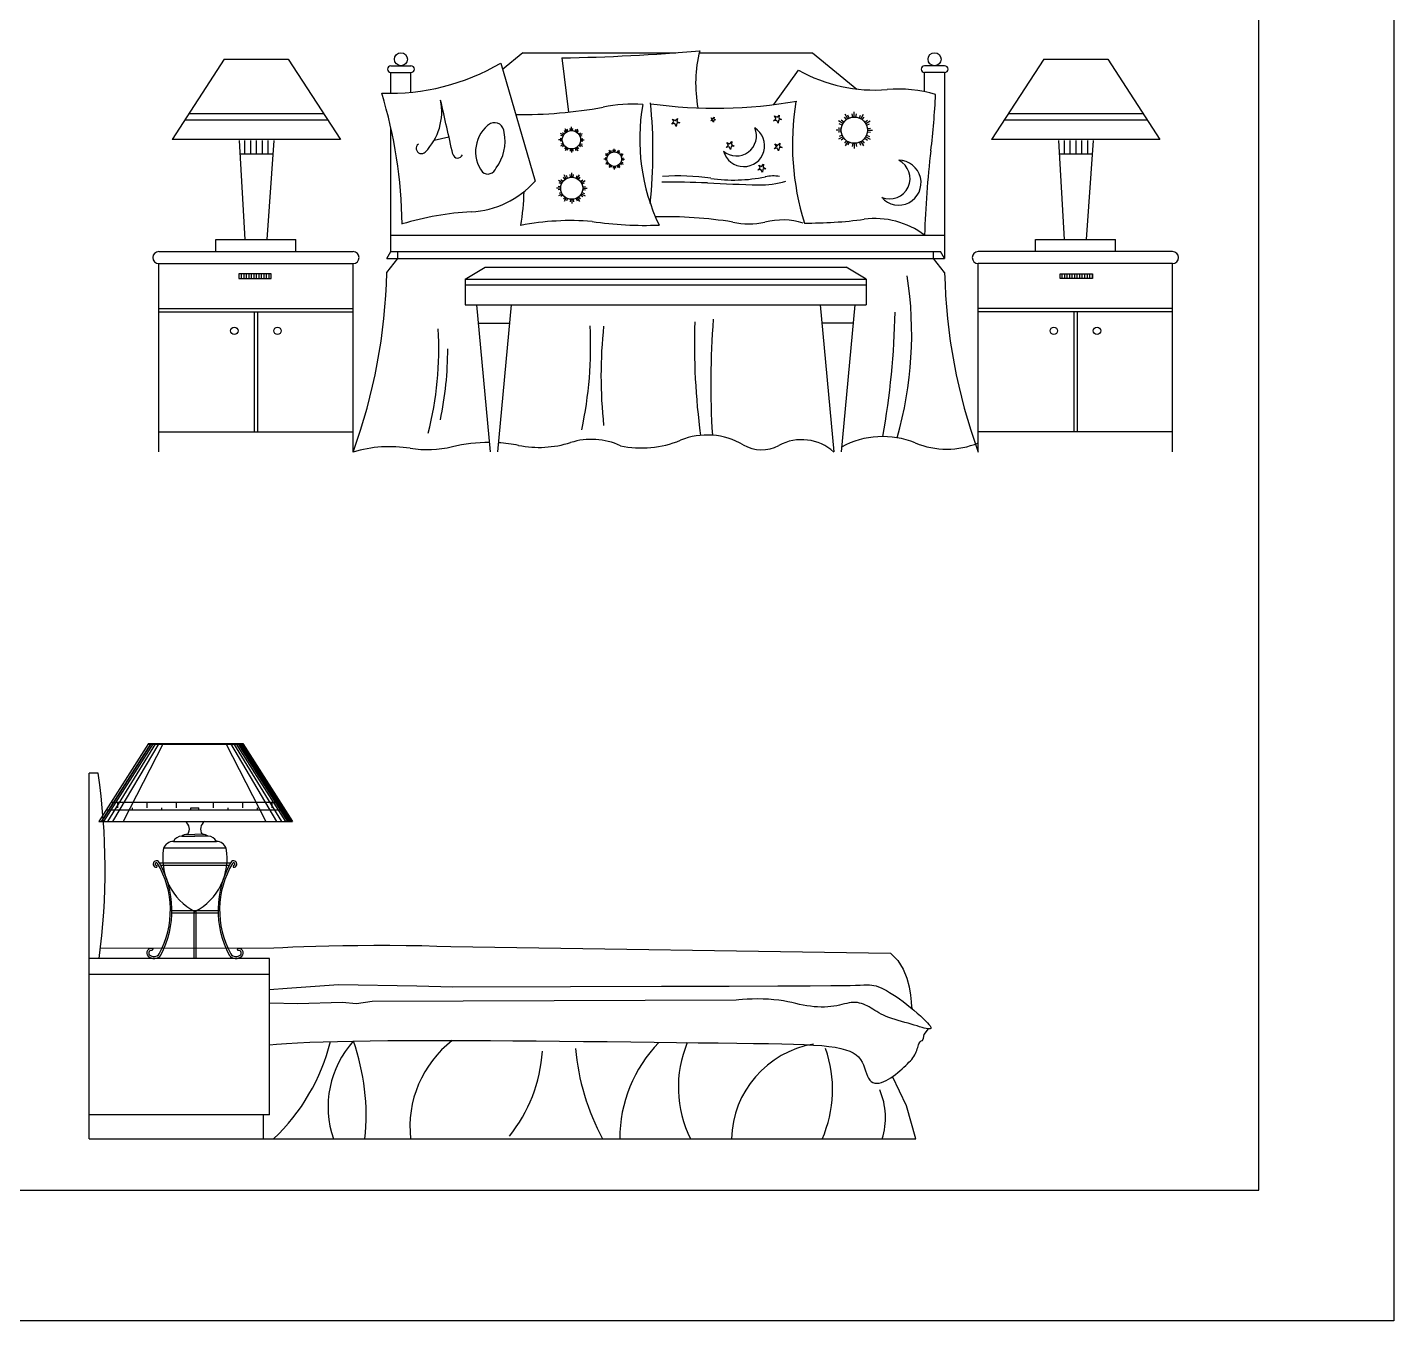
# Model space of a CAD drawing. Header units: inches. Extents: x 18.5 to 61, y 8.5 to 33.3.
# Drawn here: x 36.095 to 39.505, y 8.48 to 11.707 of the extents above; entities that cross this region are included whole.
import ezdxf

# ---------------------------------------------------------------- set-up
doc = ezdxf.new("R2010")
doc.units = ezdxf.units.IN
doc.header["$MEASUREMENT"] = 0
for name, color, linetype in [('02', 2, 'Continuous'), ('1', 1, 'Continuous'), ('4', 4, 'Continuous'), ('kadrbm', 4, 'Continuous')]:
    doc.layers.add(name, color=color, linetype=linetype)

# ---------------------------------------------------------------- blocks, each defined once
blk = doc.blocks.new('kadrbm')
at = {"layer": 'kadrbm', "color": 4}
blk.add_lwpolyline([(0, 0), (0, 24.7972), (21, 24.7972), (21, 0), (0, 0)], close=True, dxfattribs=at)
blk.add_lwpolyline([(20.6631, 0.3257), (20.6631, 24.4603), (0.3369, 24.4603), (0.3369, 0.3257), (20.6631, 0.3257)], dxfattribs=at)

msp = doc.modelspace()

# ---------------------------------------------------------------- hatches: boundary and pattern name
at = {"layer": '4'}
h = msp.add_hatch(dxfattribs=at)
h.set_pattern_fill('LINE', color=256, scale=0.05, angle=90, style=0)
h.set_pattern_definition([(90, (27.923323, 4.9465396), (-0.00625, 4e-19), [])])
h.paths.add_polyline_path([(36.7032, 11.0809), (36.7032, 11.0919), (36.6232, 11.0919), (36.6232, 11.0809)])
h = msp.add_hatch(dxfattribs=at)
h.set_pattern_fill('LINE', color=256, scale=0.05, angle=90, style=0)
h.set_pattern_definition([(90, (47.45273, 4.9465396), (0.00625, 4e-19), [])])
h.paths.add_polyline_path([(38.7528, 11.0809), (38.7528, 11.0919), (38.6728, 11.0919), (38.6728, 11.0809)])

# ---------------------------------------------------------------- linework, layer by layer
at = {"layer": '02'}
for p, q in [((37.332, 11.644), (37.2812, 11.6023)), ((37.332, 11.644), (37.7131, 11.644)), ((37.4287, 11.631), (37.4459, 11.4957)), ((37.772, 11.644), (38.0545, 11.644)), ((38.0545, 11.644), (38.1653, 11.5532)), ((37.0025, 11.6114), (37.0525, 11.6114)), ((37.0025, 11.5426), (37.0025, 11.5944)), ((37.0025, 11.5944), (37.0525, 11.5944)), ((37.0525, 11.5451), (37.0525, 11.5944)), ((37.2766, 11.6181), (37.3622, 11.3233)), ((37.9583, 11.5145), (38.0193, 11.6004)), ((38.3841, 11.6114), (38.3341, 11.6114)), ((38.3841, 11.5944), (38.3341, 11.5944)), ((38.3341, 11.5468), (38.3341, 11.5944)), ((38.3841, 11.5944), (38.3841, 11.1476)), ((36.8348, 11.4916), (36.498, 11.4916)), ((38.8798, 11.4916), (38.543, 11.4916)), ((36.8452, 11.4756), (36.4876, 11.4756)), ((37.0025, 11.1476), (37.0025, 11.4561)), ((38.8902, 11.4756), (38.5326, 11.4756)), ((36.6234, 11.4249), (36.6375, 11.1776)), ((36.638, 11.392), (36.638, 11.4249)), ((36.6525, 11.392), (36.6525, 11.4249)), ((36.6671, 11.392), (36.6671, 11.4249)), ((36.6816, 11.392), (36.6816, 11.4249)), ((36.6935, 11.1776), (36.7107, 11.4249)), ((36.6962, 11.392), (36.6962, 11.4249)), ((38.6684, 11.4249), (38.6825, 11.1776)), ((38.683, 11.392), (38.683, 11.4249)), ((38.6975, 11.392), (38.6975, 11.4249)), ((38.7121, 11.392), (38.7121, 11.4249)), ((38.7266, 11.392), (38.7266, 11.4249)), ((38.7385, 11.1776), (38.7557, 11.4249)), ((38.7412, 11.392), (38.7412, 11.4249)), ((36.625, 11.392), (36.7088, 11.392)), ((38.67, 11.392), (38.7538, 11.392)), ((37.0025, 11.1886), (38.3841, 11.1886)), ((36.5655, 11.1776), (36.7655, 11.1776)), ((36.5655, 11.1476), (36.5655, 11.1776)), ((36.7655, 11.1476), (36.7655, 11.1776)), ((38.6105, 11.1776), (38.8105, 11.1776)), ((38.6105, 11.1476), (38.6105, 11.1776)), ((38.8105, 11.1476), (38.8105, 11.1776)), ((36.423, 11.1476), (36.908, 11.1476)), ((36.423, 11.1176), (36.908, 11.1176)), ((36.423, 10.6476), (36.423, 11.1176)), ((36.908, 10.6476), (36.908, 11.1176)), ((36.9919, 11.0952), (37.0193, 11.1304)), ((36.992, 11.1304), (37.0025, 11.1476)), ((36.992, 11.1304), (38.3841, 11.1304)), ((37.0025, 11.1476), (38.3736, 11.1476)), ((37.0193, 11.1304), (37.0193, 11.1476)), ((38.3567, 11.1304), (38.3567, 11.1476)), ((38.3842, 11.0952), (38.3567, 11.1304)), ((38.3841, 11.1304), (38.3736, 11.1476)), ((38.953, 11.1476), (38.468, 11.1476)), ((38.953, 11.1176), (38.468, 11.1176)), ((38.468, 10.6476), (38.468, 11.1176)), ((38.953, 10.6476), (38.953, 11.1176)), ((37.188, 11.0789), (37.2374, 11.1089)), ((37.2374, 11.1089), (38.1386, 11.1089)), ((38.188, 11.0789), (38.1386, 11.1089)), ((37.188, 11.0789), (38.188, 11.0789)), ((37.188, 11.0789), (37.188, 11.015)), ((37.188, 11.065), (38.188, 11.065)), ((38.188, 11.0789), (38.188, 11.015)), ((37.188, 11.015), (38.188, 11.015)), ((37.216, 11.015), (37.2503, 10.6476)), ((37.3025, 11.015), (37.2683, 10.6476)), ((38.0735, 11.015), (38.1078, 10.6476)), ((38.16, 11.015), (38.1258, 10.6476)), ((36.423, 11.0056), (36.908, 11.0056)), ((36.423, 10.9976), (36.908, 10.9976)), ((36.6615, 10.9976), (36.6615, 10.6976)), ((36.6695, 10.9976), (36.6695, 10.6976)), ((38.953, 11.0056), (38.468, 11.0056)), ((38.953, 10.9976), (38.468, 10.9976)), ((38.7065, 10.9976), (38.7065, 10.6976)), ((38.7145, 10.9976), (38.7145, 10.6976)), ((37.2203, 10.9694), (37.2983, 10.9694)), ((38.1558, 10.9694), (38.0778, 10.9694)), ((36.423, 10.6976), (36.908, 10.6976)), ((38.953, 10.6976), (38.468, 10.6976)), ((36.3975, 9.9201), (36.2735, 9.7254)), ((36.4032, 9.9201), (36.2791, 9.7254)), ((36.4044, 9.9201), (36.2804, 9.7254)), ((36.4091, 9.9201), (36.285, 9.7254)), ((36.4152, 9.9201), (36.2949, 9.7254)), ((36.4229, 9.9201), (36.308, 9.7254)), ((36.4343, 9.9201), (36.3345, 9.7254)), ((36.3963, 9.9182), (36.6326, 9.9182)), ((36.3975, 9.9201), (36.6326, 9.9201)), ((36.5903, 9.9201), (36.6901, 9.7254)), ((36.6017, 9.9201), (36.7166, 9.7254)), ((36.6094, 9.9201), (36.7297, 9.7254)), ((36.6155, 9.9201), (36.7396, 9.7254)), ((36.6202, 9.9201), (36.7442, 9.7254)), ((36.6236, 9.9201), (36.7477, 9.7254)), ((36.6271, 9.9201), (36.7511, 9.7254)), ((36.6294, 9.9201), (36.7538, 9.7249)), ((36.6326, 9.9201), (36.7567, 9.7254)), ((36.2921, 9.7546), (36.7381, 9.7546)), ((36.3045, 9.7741), (36.7257, 9.7741)), ((36.321, 9.7592), (36.321, 9.7741)), ((36.3575, 9.7546), (36.3575, 9.7592)), ((36.394, 9.7592), (36.394, 9.7741)), ((36.4305, 9.7546), (36.4305, 9.7592)), ((36.467, 9.7592), (36.467, 9.7741)), ((36.5035, 9.7592), (36.5232, 9.7592)), ((36.5035, 9.7546), (36.5035, 9.7592)), ((36.2735, 9.7254), (36.7567, 9.7254)), ((36.4804, 9.6887), (36.5134, 9.6885)), ((36.4941, 9.6935), (36.5134, 9.6933)), ((36.5327, 9.6935), (36.5134, 9.6933)), ((36.5463, 9.6887), (36.5134, 9.6885)), ((36.4356, 9.6596), (36.5911, 9.6596)), ((36.4597, 9.6758), (36.5671, 9.6758)), ((36.4176, 9.6162), (36.418, 9.6113)), ((36.6019, 9.6216), (36.4252, 9.6216)), ((36.4278, 9.6167), (36.5992, 9.6167)), ((36.6095, 9.6162), (36.609, 9.6113)), ((36.4558, 9.4974), (36.5712, 9.4974)), ((36.5711, 9.5023), (36.4559, 9.5023)), ((36.511, 9.5018), (36.511, 9.3835)), ((36.5159, 9.5019), (36.5159, 9.3835)), ((36.4086, 9.4077), (36.4067, 9.4032)), ((36.6184, 9.4077), (36.6204, 9.4032)), ((36.6992, 9.3435), (36.2492, 9.3435)), ((38.333, 9.1943), (38.3442, 9.2077)), ((36.7416, 9.1716), (36.7691, 9.1732)), ((36.7691, 9.1732), (36.7997, 9.1746)), ((36.7997, 9.1746), (36.8331, 9.1758)), ((36.8331, 9.1758), (36.8695, 9.1768)), ((36.8695, 9.1768), (36.9086, 9.1777)), ((36.9086, 9.1777), (36.9504, 9.1783)), ((36.9504, 9.1783), (36.9948, 9.1788)), ((36.9948, 9.1788), (37.0417, 9.1791)), ((37.0417, 9.1791), (37.091, 9.1792)), ((37.091, 9.1792), (37.1423, 9.1791)), ((37.1423, 9.1791), (37.1955, 9.179)), ((37.1955, 9.179), (37.2505, 9.1787)), ((37.2505, 9.1787), (37.3069, 9.1783)), ((37.3069, 9.1783), (37.3645, 9.1778)), ((37.3645, 9.1778), (37.4232, 9.1773)), ((37.4232, 9.1773), (37.4827, 9.1767)), ((37.4827, 9.1767), (37.5424, 9.1761)), ((37.5424, 9.1761), (37.6015, 9.1754)), ((37.6015, 9.1754), (37.6594, 9.1748)), ((37.6594, 9.1748), (37.7154, 9.1741)), ((37.7154, 9.1741), (37.7688, 9.1735)), ((37.7688, 9.1735), (37.819, 9.1729)), ((37.819, 9.1729), (37.8652, 9.1723)), ((37.8652, 9.1723), (37.9069, 9.1717)), ((37.9069, 9.1717), (37.9443, 9.1712)), ((38.3201, 9.1708), (38.3212, 9.1732)), ((38.3212, 9.1732), (38.3225, 9.1753)), ((38.3225, 9.1753), (38.324, 9.1769)), ((38.324, 9.1769), (38.3256, 9.178)), ((38.3256, 9.178), (38.3285, 9.179)), ((38.3285, 9.179), (38.331, 9.1849)), ((38.331, 9.1849), (38.333, 9.1943)), ((36.6992, 9.1681), (36.7172, 9.1698)), ((36.7172, 9.1698), (36.7416, 9.1716)), ((37.9443, 9.1712), (37.9777, 9.1706)), ((37.9777, 9.1706), (38.0074, 9.1698)), ((38.0074, 9.1698), (38.0337, 9.1688)), ((38.0337, 9.1688), (38.0569, 9.1677)), ((38.0569, 9.1677), (38.0774, 9.1662)), ((38.0774, 9.1662), (38.0954, 9.1643)), ((38.0954, 9.1643), (38.1112, 9.162)), ((38.1112, 9.162), (38.125, 9.1593)), ((38.125, 9.1593), (38.1369, 9.1561)), ((38.1369, 9.1561), (38.1472, 9.1524)), ((38.1472, 9.1524), (38.1559, 9.1481)), ((38.1559, 9.1481), (38.1632, 9.1433)), ((38.1632, 9.1433), (38.1693, 9.1379)), ((38.1693, 9.1379), (38.1743, 9.1319)), ((38.3048, 9.1355), (38.3074, 9.1392)), ((38.3074, 9.1392), (38.3096, 9.1429)), ((38.3096, 9.1429), (38.3115, 9.1466)), ((38.3115, 9.1466), (38.3131, 9.1504)), ((38.3131, 9.1504), (38.3145, 9.1542)), ((38.3145, 9.1542), (38.3158, 9.1579)), ((38.3158, 9.1579), (38.3169, 9.1615)), ((38.3169, 9.1615), (38.3179, 9.1649)), ((38.3179, 9.1649), (38.319, 9.168)), ((38.319, 9.168), (38.3201, 9.1708)), ((38.1743, 9.1319), (38.1783, 9.1252)), ((38.1783, 9.1252), (38.1816, 9.1182)), ((38.1816, 9.1182), (38.1844, 9.1109)), ((38.1844, 9.1109), (38.1869, 9.1037)), ((38.1869, 9.1037), (38.1892, 9.0968)), ((38.2727, 9.1035), (38.2778, 9.108)), ((38.2778, 9.108), (38.2826, 9.1124)), ((38.2826, 9.1124), (38.2871, 9.1166)), ((38.2871, 9.1166), (38.2913, 9.1206)), ((38.2913, 9.1206), (38.2952, 9.1245)), ((38.2952, 9.1245), (38.2987, 9.1282)), ((38.2987, 9.1282), (38.3019, 9.1319)), ((38.3019, 9.1319), (38.3048, 9.1355)), ((38.1892, 9.0968), (38.1915, 9.0903)), ((38.1915, 9.0903), (38.1942, 9.0847)), ((38.1942, 9.0847), (38.1972, 9.08)), ((38.1972, 9.08), (38.2009, 9.0765)), ((38.2009, 9.0765), (38.2052, 9.0741)), ((38.2052, 9.0741), (38.2099, 9.0727)), ((38.2099, 9.0727), (38.2151, 9.0724)), ((38.2151, 9.0724), (38.2206, 9.0729)), ((38.2206, 9.0729), (38.2263, 9.0742)), ((38.2263, 9.0742), (38.2322, 9.0763)), ((38.2322, 9.0763), (38.2382, 9.079)), ((38.2382, 9.079), (38.2442, 9.0822)), ((38.2442, 9.0822), (38.2501, 9.086)), ((38.2501, 9.086), (38.256, 9.09)), ((38.256, 9.09), (38.2617, 9.0944)), ((38.2617, 9.0944), (38.2673, 9.0989)), ((38.2673, 9.0989), (38.2727, 9.1035))]:
    msp.add_line(p, q, dxfattribs=at)
msp.add_lwpolyline([(36.5373, 9.7255, 0.414467), (36.5313, 9.6936, 0.414467)], format="xyb", dxfattribs=at)
for points in [[(36.2775, 9.4096), (36.7106, 9.4103), (36.7328, 9.4114), (36.7575, 9.4125), (36.7848, 9.4135), (36.8147, 9.4144), (36.8473, 9.4151), (36.8825, 9.4158), (36.9202, 9.4162), (36.9596, 9.4165), (37, 9.4166), (37.0403, 9.4163), (37.0797, 9.4157), (37.1173, 9.4147), (37.1523, 9.4132), (38.2492, 9.3966)], [(38.2492, 9.3966), (38.2677, 9.3785), (38.281, 9.3574), (38.2901, 9.3349), (38.2959, 9.3127), (38.2991, 9.2922), (38.3008, 9.2752), (38.3018, 9.2633), (38.3031, 9.2581)], [(36.6992, 9.3065), (36.7431, 9.3095), (36.872, 9.3185), (37.0667, 9.3155), (37.1566, 9.3125)], [(37.1566, 9.3125), (37.4505, 9.3135), (37.6775, 9.3142), (37.8468, 9.3148), (37.9676, 9.3152), (38.0489, 9.3156), (38.1, 9.3159), (38.13, 9.3161), (38.1481, 9.3165), (38.1618, 9.3169), (38.1731, 9.3173), (38.1824, 9.3176), (38.1901, 9.3178), (38.1966, 9.3177), (38.2024, 9.3172), (38.2078, 9.3164), (38.2132, 9.315), (38.2191, 9.313), (38.2254, 9.3104), (38.2321, 9.3072), (38.2392, 9.3034), (38.2468, 9.2991), (38.2547, 9.2941), (38.263, 9.2886), (38.2716, 9.2826), (38.2806, 9.2759), (38.2896, 9.2689), (38.2987, 9.2617), (38.3075, 9.2544), (38.3158, 9.2473), (38.3236, 9.2404), (38.3306, 9.234), (38.3366, 9.2282), (38.3414, 9.2231), (38.3451, 9.2189), (38.3477, 9.2153), (38.3493, 9.2125), (38.3498, 9.2104), (38.3493, 9.2089), (38.3479, 9.208), (38.3455, 9.2077), (38.3423, 9.208), (38.3382, 9.2087), (38.3334, 9.2099), (38.3279, 9.2115), (38.3218, 9.2133), (38.3152, 9.2153), (38.3081, 9.2175), (38.3006, 9.2197), (38.2928, 9.2219), (38.2847, 9.2242), (38.2766, 9.2265), (38.2685, 9.2289), (38.2604, 9.2313), (38.2526, 9.2338), (38.2452, 9.2364), (38.2382, 9.2391), (38.2317, 9.242), (38.2257, 9.245), (38.2201, 9.248), (38.2149, 9.2511), (38.2099, 9.2541), (38.2051, 9.257), (38.2004, 9.2599), (38.1957, 9.2626), (38.191, 9.2651), (38.1863, 9.2674), (38.1815, 9.2694), (38.1766, 9.2711), (38.1716, 9.2725), (38.1666, 9.2735), (38.1615, 9.274), (38.1563, 9.2741), (38.151, 9.2736), (38.1456, 9.2728), (38.14, 9.2716), (38.1341, 9.2703), (38.128, 9.2688), (38.1217, 9.2673), (38.115, 9.2658), (38.1079, 9.2646), (38.1003, 9.2636), (38.0925, 9.2629), (38.0843, 9.2625), (38.0758, 9.2625), (38.0672, 9.2627), (38.0583, 9.2633), (38.0494, 9.2643), (38.0404, 9.2656), (38.0314, 9.2673), (38.0223, 9.2692), (38.0129, 9.2713), (38.0032, 9.2735), (37.9929, 9.2756), (37.9821, 9.2776), (37.9705, 9.2794), (37.958, 9.2808), (37.9447, 9.2818), (37.9309, 9.2824), (37.917, 9.2826), (37.9036, 9.2825), (37.891, 9.2821), (37.8799, 9.2815), (37.8706, 9.2806), (37.8637, 9.2796)], [(37.8637, 9.2796), (36.9559, 9.2766), (36.9169, 9.2706), (36.881, 9.2736), (36.7701, 9.2706), (36.6992, 9.2719)], [(38.3123, 8.9335), (38.2891, 9.0161), (38.2544, 9.089)]]:
    msp.add_lwpolyline(points, dxfattribs=at)
for centre in [(37.0275, 11.6277), (38.3591, 11.6277)]:
    msp.add_circle(centre, 0.0163, dxfattribs=at)
for centre, radius, start, end in [((37.3485, 16.5083), 4.878, 270.9421, 274.9951), ((38.0883, 11.5672), 0.3255, 165.4767, 190.825), ((37.0003, 12.086), 0.5433, 267.7994, 300.5632), ((37.0025, 11.6029), 0.00848, 90, 270), ((37.0525, 11.6029), 0.00848, 270, 90), ((38.2086, 11.9365), 0.3857, 240.6093, 274.7917), ((38.3341, 11.6029), 0.00848, 90, 270), ((38.3841, 11.6029), 0.00848, 270, 90), ((35.8639, 11.2015), 1.1666, 0.7352, 17.0215), ((38.2686, 11.22), 0.3332, 73.7952, 94.7917), ((36.3476, 11.6383), 2.0165, 353.1937, 357.2061), ((37.3213, 12.7142), 1.2248, 269.6574, 279.9052), ((37.6057, 11.1728), 0.3429, 85.8253, 102.424), ((38.1251, 11.4283), 0.5018, 170.0836, 205.3194), ((36.4636, 11.3964), 1.1928, 353.8211, 5.8964), ((37.8119, 12.6734), 1.1681, 262.1017, 280.0214), ((38.6725, 11.4162), 0.6682, 170.9014, 197.1742), ((40.7096, 11.1177), 2.3766, 173.1937, 178.2899), ((37.1907, 11.4762), 0.2297, 273.0549, 318.2732), ((36.7271, 11.3142), 0.608, 350.4024, 358.4111), ((37.2417, 10.5219), 0.726, 93.0549, 106.9134), ((37.4521, 10.5708), 0.6542, 85.4054, 101.0663), ((37.6391, 12.15), 0.9369, 261.7427, 271.9796), ((37.6893, 10.1794), 1.0551, 80.9438, 91.4678), ((37.8956, 11.3855), 0.169, 256.2174, 283.7826), ((37.9791, 11.0452), 0.1814, 73.2047, 103.7826), ((38.0395, 12.322), 1.1032, 269.7176, 277.4882), ((38.2101, 11.0238), 0.2062, 53.0412, 97.4882), ((36.423, 11.1326), 0.015, 90, 270), ((36.908, 11.1326), 0.015, 270, 90), ((39.7741, 11.1238), 1.3902, 179.0217, 179.7285), ((38.468, 11.1326), 0.015, 90, 270), ((38.953, 11.1326), 0.015, 270, 90), ((35.602, 11.1238), 1.3902, 339.9653, 358.819), ((39.7741, 11.1238), 1.3902, 181.181, 200.0347), ((37.5026, 10.5054), 0.1736, 65.3561, 107.3601), ((37.6282, 10.9131), 0.2554, 257.9896, 292.2557), ((37.7921, 10.5127), 0.1772, 59.661, 112.2557), ((38.0275, 10.5582), 0.1201, 48.0341, 118.3016), ((38.2297, 10.4718), 0.2143, 67.7967, 118.682), ((37, 10.3364), 0.3244, 81.0293, 106.4653), ((37.0931, 10.9265), 0.2729, 261.0293, 283.2736), ((37.2458, 10.2794), 0.3919, 89.6621, 103.2736), ((37.2458, 10.2794), 0.3919, 78.9177, 86.3972), ((37.3719, 10.9235), 0.2644, 258.9177, 287.3601), ((37.9274, 10.744), 0.0908, 239.661, 298.3016), ((38.2297, 10.4718), 0.2143, 124.6996, 124.8959), ((38.3894, 10.8629), 0.2082, 247.7967, 292.2033), ((36.4765, 9.7065), 0.0229, 325.6014, 55.651), ((36.4804, 9.6655), 0.0231, 90, 153.8109), ((36.4926, 9.6758), 0.0177, 85.27, 133.6097), ((36.5341, 9.6758), 0.0177, 46.3903, 94.73), ((36.5463, 9.6655), 0.0231, 26.1891, 90), ((36.5819, 9.6328), 0.1489, 169.9962, 242.6044), ((36.4601, 9.6492), 0.0266, 90.9754, 159.1082), ((36.4448, 9.6328), 0.1489, 297.3956, 10.0038), ((36.5666, 9.6492), 0.0266, 20.8918, 89.0246), ((36.4173, 9.6193), 0.00801, 32.0735, 275.454), ((36.4173, 9.6193), 0.00315, 32.0735, 275.454), ((36.2239, 9.5041), 0.2282, 331.461, 30.8136), ((36.215, 9.5038), 0.2409, 332.3858, 29.8079), ((36.812, 9.5038), 0.2409, 150.1921, 207.6142), ((36.8031, 9.5041), 0.2282, 149.1864, 208.539), ((36.6098, 9.6193), 0.00801, 264.546, 147.9265), ((36.6098, 9.6193), 0.00315, 264.546, 147.9265), ((36.4042, 9.3976), 0.011, 66.2695, 227.016), ((36.4114, 9.4053), 0.0216, 227.0771, 322.3729), ((36.4042, 9.3976), 0.00617, 66.2695, 227.016), ((36.4113, 9.4052), 0.0166, 226.9126, 322.2806), ((36.6157, 9.4053), 0.0216, 217.6271, 312.9229), ((36.6157, 9.4052), 0.0166, 217.7194, 313.0874), ((36.6229, 9.3976), 0.011, 312.984, 113.7305), ((36.6229, 9.3976), 0.00617, 312.984, 113.7305), ((36.3675, 9.2958), 0.4983, 313.3541, 346.1248), ((37.0905, 9.0137), 0.2449, 137.9703, 199.1202), ((36.3775, 8.9907), 0.5631, 354.1649, 19.3916), ((37.3229, 8.9634), 0.2731, 127.8864, 186.2915), ((37.9189, 8.933), 0.3456, 135.8441, 179.9313), ((38.0067, 9.0625), 0.2871, 157.1904, 206.7168), ((37.0017, 9.1772), 0.3797, 321.311, 356.2008), ((38.0504, 9.2128), 0.5901, 185.2127, 208.2498), ((38.0989, 8.927), 0.2468, 99.8475, 178.498), ((37.7959, 9.0571), 0.3086, 336.2608, 19.2961), ((38.0612, 8.9864), 0.1753, 342.4287, 23.2352)]:
    msp.add_arc(centre, radius, start, end, dxfattribs=at)
at = {"layer": '1'}
for p, q in [((36.5232, 9.7546), (36.5232, 9.7592)), ((36.5597, 9.7592), (36.5597, 9.7741)), ((36.5962, 9.7546), (36.5962, 9.7592)), ((36.6327, 9.7592), (36.6327, 9.7741)), ((36.6692, 9.7546), (36.6692, 9.7592)), ((36.7058, 9.7592), (36.7058, 9.7741)), ((36.2492, 8.9335), (38.3123, 8.9335))]:
    msp.add_line(p, q, dxfattribs=at)
at = {"layer": '4'}
for p, q in [((36.5863, 11.6277), (36.4564, 11.4276)), ((36.5863, 11.6277), (36.7464, 11.6277)), ((36.7464, 11.6277), (36.8764, 11.4276)), ((38.6313, 11.6277), (38.5014, 11.4276)), ((38.6313, 11.6277), (38.7914, 11.6277)), ((38.7914, 11.6277), (38.9214, 11.4276)), ((37.032, 11.612), (37.032, 11.6114)), ((38.1424, 11.4791), (38.136, 11.4903)), ((38.1548, 11.4832), (38.1536, 11.4913)), ((38.1588, 11.4835), (38.1588, 11.4964)), ((38.1628, 11.4832), (38.1639, 11.4913)), ((38.1752, 11.4791), (38.1816, 11.4903)), ((37.453, 11.4495), (37.453, 11.4586)), ((37.7032, 11.4658), (37.7086, 11.4713)), ((37.7108, 11.4671), (37.7032, 11.4658)), ((37.7086, 11.4713), (37.705, 11.4781)), ((37.705, 11.4781), (37.7119, 11.4747)), ((37.7143, 11.4602), (37.7108, 11.4671)), ((37.7119, 11.4747), (37.7173, 11.4801)), ((37.7155, 11.4678), (37.7143, 11.4602)), ((37.723, 11.4691), (37.7155, 11.4678)), ((37.7173, 11.4801), (37.7162, 11.4725)), ((37.7162, 11.4725), (37.723, 11.4691)), ((37.8006, 11.4741), (37.8038, 11.4774)), ((37.8051, 11.4749), (37.8006, 11.4741)), ((37.8072, 11.4708), (37.8017, 11.4815)), ((37.8017, 11.4815), (37.8058, 11.4794)), ((37.8058, 11.4794), (37.809, 11.4827)), ((37.8079, 11.4753), (37.8072, 11.4708)), ((37.8125, 11.4761), (37.8079, 11.4753)), ((37.809, 11.4827), (37.8083, 11.4782)), ((37.8083, 11.4782), (37.8125, 11.4761)), ((37.9574, 11.4738), (37.9628, 11.4793)), ((37.965, 11.4751), (37.9574, 11.4738)), ((37.9628, 11.4793), (37.9592, 11.4862)), ((37.9592, 11.4862), (37.9661, 11.4827)), ((37.9685, 11.4683), (37.965, 11.4751)), ((37.9661, 11.4827), (37.9715, 11.4882)), ((37.9697, 11.4759), (37.9685, 11.4683)), ((37.9773, 11.4772), (37.9697, 11.4759)), ((37.9715, 11.4882), (37.9704, 11.4806)), ((37.9704, 11.4806), (37.9773, 11.4772)), ((38.1304, 11.4671), (38.1192, 11.4736)), ((38.1286, 11.4635), (38.1211, 11.4666)), ((38.1326, 11.4704), (38.1262, 11.4755)), ((38.1391, 11.4769), (38.134, 11.4833)), ((38.146, 11.4809), (38.143, 11.4884)), ((38.1716, 11.4809), (38.1746, 11.4884)), ((38.1785, 11.4769), (38.1835, 11.4833)), ((38.1849, 11.4704), (38.1914, 11.4755)), ((38.1872, 11.4671), (38.1983, 11.4736)), ((38.1889, 11.4635), (38.1965, 11.4666)), ((36.8764, 11.4276), (36.4564, 11.4276)), ((37.1105, 11.4256), (37.1472, 11.4338)), ((37.43, 11.4266), (37.421, 11.4266)), ((37.4302, 11.4294), (37.4245, 11.4302)), ((37.4302, 11.4238), (37.4245, 11.423)), ((37.4331, 11.4381), (37.4253, 11.4426)), ((37.4319, 11.4356), (37.4266, 11.4377)), ((37.4347, 11.4404), (37.4302, 11.4439)), ((37.4392, 11.4449), (37.4356, 11.4494)), ((37.4415, 11.4465), (37.437, 11.4543)), ((37.444, 11.4477), (37.4419, 11.453)), ((37.4502, 11.4494), (37.4494, 11.455)), ((37.4558, 11.4494), (37.4566, 11.455)), ((37.4619, 11.4477), (37.464, 11.453)), ((37.4644, 11.4465), (37.4689, 11.4543)), ((37.4668, 11.4449), (37.4703, 11.4494)), ((37.4713, 11.4404), (37.4758, 11.4439)), ((37.4728, 11.4381), (37.4806, 11.4426)), ((37.4741, 11.4356), (37.4794, 11.4377)), ((37.4757, 11.4294), (37.4814, 11.4302)), ((37.4757, 11.4238), (37.4814, 11.423)), ((37.4759, 11.4266), (37.4849, 11.4266)), ((37.8478, 11.4166), (37.8532, 11.4221)), ((37.8532, 11.4221), (37.8521, 11.4145)), ((38.126, 11.4507), (38.1131, 11.4507)), ((38.1263, 11.4547), (38.1182, 11.4559)), ((38.1263, 11.4467), (38.1182, 11.4456)), ((38.1304, 11.4343), (38.1192, 11.4279)), ((38.1286, 11.4379), (38.1211, 11.4349)), ((38.1326, 11.431), (38.1262, 11.426)), ((38.1391, 11.4246), (38.134, 11.4181)), ((38.1424, 11.4224), (38.136, 11.4112)), ((38.1752, 11.4224), (38.1816, 11.4112)), ((38.1785, 11.4246), (38.1835, 11.4181)), ((38.1849, 11.431), (38.1914, 11.426)), ((38.1872, 11.4343), (38.1983, 11.4279)), ((38.1889, 11.4379), (38.1965, 11.4349)), ((38.1913, 11.4547), (38.1994, 11.4559)), ((38.1913, 11.4467), (38.1994, 11.4456)), ((38.1915, 11.4507), (38.2045, 11.4507)), ((38.9214, 11.4276), (38.5014, 11.4276)), ((37.4331, 11.4151), (37.4253, 11.4106)), ((37.4319, 11.4177), (37.4266, 11.4155)), ((37.4347, 11.4128), (37.4302, 11.4093)), ((37.4392, 11.4083), (37.4356, 11.4038)), ((37.4415, 11.4068), (37.437, 11.3989)), ((37.444, 11.4055), (37.4419, 11.4002)), ((37.4502, 11.4039), (37.4494, 11.3982)), ((37.453, 11.4037), (37.453, 11.3946)), ((37.4558, 11.4039), (37.4566, 11.3982)), ((37.4619, 11.4055), (37.464, 11.4002)), ((37.4644, 11.4068), (37.4689, 11.3989)), ((37.4668, 11.4083), (37.4703, 11.4038)), ((37.4713, 11.4128), (37.4758, 11.4093)), ((37.4728, 11.4151), (37.4806, 11.4106)), ((37.4741, 11.4177), (37.4794, 11.4155)), ((37.5438, 11.3876), (37.5375, 11.3912)), ((37.545, 11.3895), (37.5414, 11.3923)), ((37.5486, 11.3931), (37.5458, 11.3967)), ((37.5505, 11.3943), (37.5469, 11.4006)), ((37.5525, 11.3953), (37.5508, 11.3996)), ((37.5574, 11.3966), (37.5568, 11.4012)), ((37.5597, 11.3968), (37.5597, 11.404)), ((37.5619, 11.3966), (37.5626, 11.4012)), ((37.5668, 11.3953), (37.5685, 11.3996)), ((37.5688, 11.3943), (37.5725, 11.4006)), ((37.5707, 11.3931), (37.5735, 11.3967)), ((37.5743, 11.3895), (37.5779, 11.3923)), ((37.5756, 11.3876), (37.5818, 11.3912)), ((37.8391, 11.4078), (37.8445, 11.4133)), ((37.8467, 11.409), (37.8391, 11.4078)), ((37.8445, 11.4133), (37.841, 11.4201)), ((37.841, 11.4201), (37.8478, 11.4166)), ((37.8502, 11.4022), (37.8467, 11.409)), ((37.8514, 11.4098), (37.8502, 11.4022)), ((37.859, 11.4111), (37.8514, 11.4098)), ((37.8521, 11.4145), (37.859, 11.4111)), ((37.9588, 11.4042), (37.9729, 11.4186)), ((37.9664, 11.4055), (37.9588, 11.4042)), ((37.9606, 11.4165), (37.9675, 11.4131)), ((37.9642, 11.4097), (37.9606, 11.4165)), ((37.9699, 11.3987), (37.9664, 11.4055)), ((37.971, 11.4063), (37.9699, 11.3987)), ((37.9786, 11.4075), (37.971, 11.4063)), ((37.9729, 11.4186), (37.9717, 11.411)), ((37.9717, 11.411), (37.9786, 11.4075)), ((38.146, 11.4206), (38.143, 11.413)), ((38.1548, 11.4182), (38.1536, 11.4101)), ((38.1588, 11.418), (38.1588, 11.4051)), ((38.1628, 11.4182), (38.1639, 11.4101)), ((38.1716, 11.4206), (38.1746, 11.413)), ((37.5413, 11.3784), (37.5341, 11.3784)), ((37.5415, 11.3807), (37.5369, 11.3813)), ((37.5415, 11.3762), (37.5369, 11.3756)), ((37.5438, 11.3693), (37.5375, 11.3656)), ((37.5428, 11.3856), (37.5386, 11.3873)), ((37.5428, 11.3713), (37.5386, 11.3696)), ((37.545, 11.3674), (37.5414, 11.3646)), ((37.5486, 11.3638), (37.5458, 11.3602)), ((37.5505, 11.3625), (37.5469, 11.3563)), ((37.5525, 11.3615), (37.5508, 11.3573)), ((37.5574, 11.3602), (37.5568, 11.3557)), ((37.5597, 11.3601), (37.5597, 11.3529)), ((37.5619, 11.3602), (37.5626, 11.3557)), ((37.5668, 11.3615), (37.5685, 11.3573)), ((37.5688, 11.3625), (37.5725, 11.3563)), ((37.5707, 11.3638), (37.5735, 11.3602)), ((37.5743, 11.3674), (37.5779, 11.3646)), ((37.5756, 11.3693), (37.5818, 11.3656)), ((37.5766, 11.3856), (37.5808, 11.3873)), ((37.5766, 11.3713), (37.5808, 11.3696)), ((37.5779, 11.3807), (37.5824, 11.3813)), ((37.5779, 11.3762), (37.5824, 11.3756)), ((37.578, 11.3784), (37.5852, 11.3784)), ((37.9183, 11.3511), (37.9237, 11.3566)), ((37.9237, 11.3566), (37.9202, 11.3634)), ((37.9202, 11.3634), (37.9271, 11.36)), ((37.9271, 11.36), (37.9325, 11.3655)), ((37.9382, 11.3544), (37.9306, 11.3532)), ((37.9325, 11.3655), (37.9313, 11.3579)), ((37.9313, 11.3579), (37.9382, 11.3544)), ((37.4299, 11.3196), (37.4205, 11.325)), ((37.4317, 11.3224), (37.4263, 11.3266)), ((37.4371, 11.3278), (37.4329, 11.3332)), ((37.4399, 11.3296), (37.4345, 11.339)), ((37.4429, 11.3312), (37.4404, 11.3375)), ((37.4503, 11.3331), (37.4494, 11.3399)), ((37.4537, 11.3333), (37.4537, 11.3442)), ((37.457, 11.3331), (37.458, 11.3399)), ((37.4644, 11.3312), (37.467, 11.3375)), ((37.4674, 11.3296), (37.4729, 11.339)), ((37.4702, 11.3278), (37.4745, 11.3332)), ((37.4756, 11.3224), (37.481, 11.3266)), ((37.4775, 11.3196), (37.4869, 11.325)), ((37.9259, 11.3524), (37.9183, 11.3511)), ((37.9295, 11.3456), (37.9259, 11.3524)), ((37.9306, 11.3532), (37.9295, 11.3456)), ((37.4262, 11.3058), (37.4153, 11.3058)), ((37.4264, 11.3092), (37.4196, 11.3101)), ((37.4264, 11.3025), (37.4196, 11.3015)), ((37.4299, 11.2921), (37.4205, 11.2866)), ((37.4283, 11.3166), (37.422, 11.3191)), ((37.4283, 11.2951), (37.422, 11.2925)), ((37.4317, 11.2893), (37.4263, 11.285)), ((37.4756, 11.2893), (37.481, 11.285)), ((37.4775, 11.2921), (37.4869, 11.2866)), ((37.479, 11.3166), (37.4854, 11.3191)), ((37.479, 11.2951), (37.4854, 11.2925)), ((37.481, 11.3092), (37.4878, 11.3101)), ((37.481, 11.3025), (37.4878, 11.3015)), ((37.4812, 11.3058), (37.492, 11.3058)), ((37.4371, 11.2839), (37.4329, 11.2785)), ((37.4399, 11.282), (37.4345, 11.2726)), ((37.4429, 11.2805), (37.4404, 11.2741)), ((37.4503, 11.2785), (37.4494, 11.2717)), ((37.4537, 11.2783), (37.4537, 11.2675)), ((37.457, 11.2785), (37.458, 11.2717)), ((37.4644, 11.2805), (37.467, 11.2741)), ((37.4674, 11.282), (37.4729, 11.2726)), ((37.4702, 11.2839), (37.4745, 11.2785)), ((36.2492, 8.9335), (36.2492, 9.846)), ((36.2721, 9.846), (36.2492, 9.846)), ((36.6992, 9.3835), (36.2492, 9.3835)), ((36.6992, 8.9935), (36.6992, 9.3835)), ((36.6992, 8.9935), (36.2492, 8.9935)), ((36.6842, 8.9335), (36.6842, 8.9935))]:
    msp.add_line(p, q, dxfattribs=at)
for points in [[(36.6232, 11.0809), (36.7032, 11.0809), (36.7032, 11.0919), (36.6232, 11.0919)], [(38.7528, 11.0809), (38.6728, 11.0809), (38.6728, 11.0919), (38.7528, 11.0919)]]:
    msp.add_lwpolyline(points, close=True, dxfattribs=at)
for centre, radius in [((38.1588, 11.4507), 0.0328), ((37.453, 11.4266), 0.0229), ((37.5597, 11.3784), 0.0183), ((37.4537, 11.3058), 0.0275), ((36.6117, 10.9498), 0.00933), ((36.7194, 10.9498), 0.00933), ((38.6567, 10.9498), 0.00933), ((38.7644, 10.9498), 0.00933)]:
    msp.add_circle(centre, radius, dxfattribs=at)
for centre, radius, start, end in [((36.9859, 11.4967), 0.1434, 315.4325, 11.5763), ((-50.6434, -8.3507), 89.9923, 12.671939, 12.759862), ((37.2995, 11.3969), 0.0858, 124.72, 216.5188), ((37.2602, 11.4444), 0.0249, 1.2654, 112.4151), ((37.1753, 11.4232), 0.1119, 323.27, 11.2144), ((37.8647, 11.4362), 0.0498, 229.5117, 23.5384), ((37.8828, 11.4118), 0.0522, 195.0352, 58.0149), ((37.0787, 11.4053), 0.0132, 126.4369, 315.4325), ((37.1689, 11.3935), 0.0124, 192.6719, 340.9729), ((37.2441, 11.3632), 0.022, 232.0182, 341.6981), ((38.2695, 11.3195), 0.0559, 220.7103, 89.7297), ((38.2469, 11.3299), 0.0509, 247.1138, 63.3261), ((37.703, 9.4705), 1.8505, 87.2432, 90.7655), ((37.7189, 10.7782), 0.5583, 81.5667, 93.945), ((37.8577, 11.7146), 0.3884, 261.5667, 281.7419), ((37.9255, 11.5139), 0.2001, 268.3207, 288.1604), ((37.9565, 11.239), 0.0974, 80.8023, 101.7419), ((38.1186, 18.0999), 6.7889, 267.24322, 268.32065), ((37.3688, 10.9418), 0.9332, 343.906, 8.9602), ((39.8238, 10.8175), 2.0233, 175.427, 183.6294), ((36.3491, 11.0292), 1.9116, 349.6603, 359.0312), ((36.2459, 10.9076), 0.876, 345.9336, 3.0961), ((36.5192, 10.9115), 0.9816, 347.7487, 2.9487), ((38.6907, 10.8378), 1.1641, 173.8783, 186.1217), ((39.4787, 10.9179), 1.719, 178.1788, 187.65), ((36.295, 10.9035), 0.8492, 348.0469, 0.1035), ((34.6123, 9.6074), 1.6769, 352.3271, 8.1805)]:
    msp.add_arc(centre, radius, start, end, dxfattribs=at)

# ---------------------------------------------------------------- block references
at = {"layer": 'kadrbm'}
msp.add_blockref('kadrbm', (18.5047, 8.4798), dxfattribs=at)

doc.saveas('drawing.dxf')
